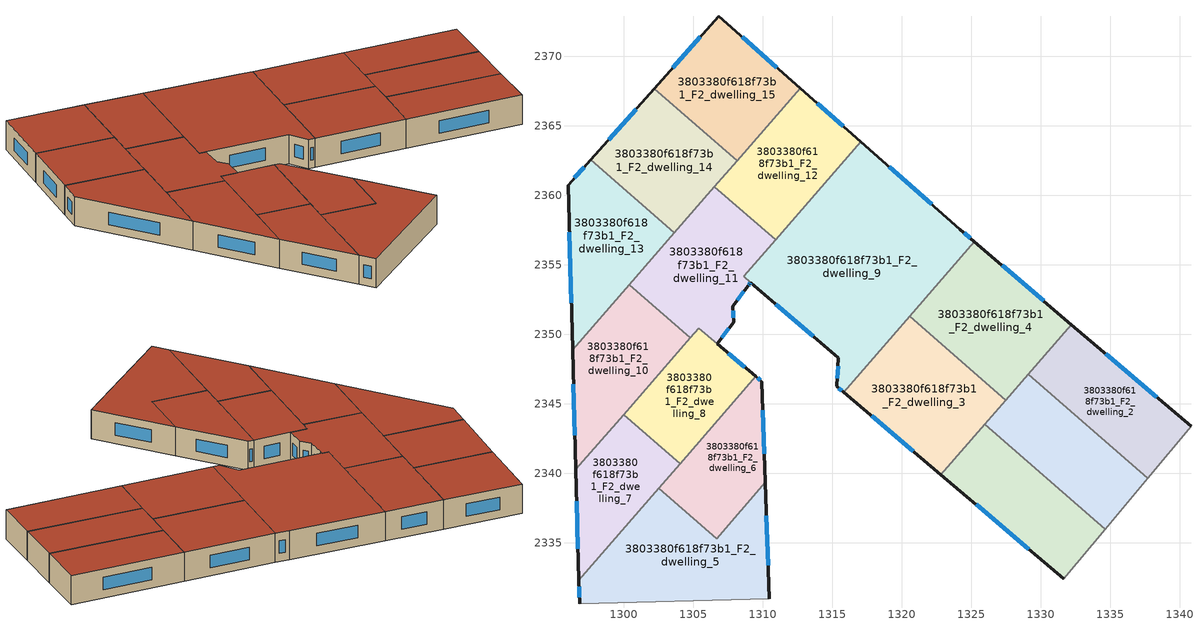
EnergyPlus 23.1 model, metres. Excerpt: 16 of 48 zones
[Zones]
3803380f618f73b1_F2_dwelling_0
 floor to 3803380f618f73b1_F1_dwelling_0 (EU_floor_Construction): 1334.65,2335.98 1331.67,2332.41 1322.82,2339.9 1325.97,2343.52 z6
 wall outside (EU_wall_Construction): 1322.82,2339.9 1331.67,2332.41 z6:9
 wall to 3803380f618f73b1_F2_dwelling_1 (EU_wall_Construction): 1334.65,2335.98 1325.97,2343.52 z6:9
 wall adiabatic (EU_wall_Construction): 1331.67,2332.41 1334.65,2335.98 z6:9
 wall to 3803380f618f73b1_F2_dwelling_3 (EU_wall_Construction): 1325.97,2343.52 1322.82,2339.9 z6:9
 window (EU_Window_Construction): 1325.35,2337.76 1329.14,2334.55 z6.86:8.14
 roof outside (EU_roof_Construction): 1331.67,2332.41 1334.65,2335.98 1325.97,2343.52 1322.82,2339.9 z9
3803380f618f73b1_F2_dwelling_1
 floor to 3803380f618f73b1_F1_dwelling_1 (EU_floor_Construction): 1337.7,2339.63 1334.65,2335.98 1325.97,2343.52 1329.09,2347.12 z6
 wall to 3803380f618f73b1_F2_dwelling_2 (EU_wall_Construction): 1337.7,2339.63 1329.09,2347.12 z6:9
 wall adiabatic (EU_wall_Construction): 1334.65,2335.98 1337.7,2339.63 z6:9
 wall to 3803380f618f73b1_F2_dwelling_4 (EU_wall_Construction): 1329.09,2347.12 1327.48,2345.26 z6:9
 wall to 3803380f618f73b1_F2_dwelling_3 (EU_wall_Construction): 1327.48,2345.26 1325.97,2343.52 z6:9
 roof outside (EU_roof_Construction): 1334.65,2335.98 1337.7,2339.63 1329.09,2347.12 1325.97,2343.52 z9
3803380f618f73b1_F2_dwelling_10
 floor to 3803380f618f73b1_F1_dwelling_10 (EU_floor_Construction): 1304.78,2349.73 1296.55,2340.27 1296.32,2348.87 1300.38,2353.55 z6
 wall outside (EU_wall_Construction): 1296.32,2348.87 1296.55,2340.27 z6:9
 wall to 3803380f618f73b1_F2_dwelling_11 (EU_wall_Construction): 1304.78,2349.73 1300.38,2353.55 z6:9
 wall to 3803380f618f73b1_F2_dwelling_8 (EU_wall_Construction): 1299.98,2344.22 1304.78,2349.73 z6:9
 wall to 3803380f618f73b1_F2_dwelling_13 (EU_wall_Construction): 1300.38,2353.55 1296.32,2348.87 z6:9
 wall to 3803380f618f73b1_F2_dwelling_7 (EU_wall_Construction): 1296.55,2340.27 1299.98,2344.22 z6:9
 window (EU_Window_Construction): 1296.38,2346.41 1296.49,2342.73 z6.86:8.14
 roof outside (EU_roof_Construction): 1296.55,2340.27 1304.78,2349.73 1300.38,2353.55 1296.32,2348.87 z9
3803380f618f73b1_F2_dwelling_11
 floor to 3803380f618f73b1_F1_dwelling_11 (EU_floor_Construction): 1310.92,2356.8 1308.62,2354.16 1309.13,2353.72 1309.04,2353.6 1308.96,2353.5 1307.85,2352.02 1307.91,2350.86 1306.71,2349.32 1305.39,2350.44 1304.78,2349.73 1300.38,2353.55 1306.53,2360.62 z6
 wall outside (EU_wall_Construction): 1306.71,2349.32 1307.91,2350.86 1307.85,2352.02 1308.96,2353.5 1309.04,2353.6 1309.13,2353.72 z6:9
 wall to 3803380f618f73b1_F2_dwelling_8 (EU_wall_Construction): 1304.78,2349.73 1305.39,2350.44 1306.71,2349.32 z6:9
 wall to 3803380f618f73b1_F2_dwelling_12 (EU_wall_Construction): 1310.92,2356.8 1306.53,2360.62 z6:9
 wall to 3803380f618f73b1_F2_dwelling_9 (EU_wall_Construction): 1309.13,2353.72 1308.62,2354.16 1310.92,2356.8 z6:9
 wall to 3803380f618f73b1_F2_dwelling_14 (EU_wall_Construction): 1306.53,2360.62 1303.64,2357.31 z6:9
 wall to 3803380f618f73b1_F2_dwelling_13 (EU_wall_Construction): 1303.64,2357.31 1300.38,2353.55 z6:9
 window (EU_Window_Construction): 1308.98,2353.53 1309.02,2353.57 / 1308.17,2352.44 1308.64,2353.08 / 1307.89,2351.19 1307.87,2351.69 / 1307.06,2349.76 1307.57,2350.42 / 1309.07,2353.64 1309.1,2353.69 z6.86:8.14
 roof outside (EU_roof_Construction): 1307.91,2350.86 1307.85,2352.02 1308.96,2353.5 1309.04,2353.6 1309.13,2353.72 1308.62,2354.16 1310.92,2356.8 1306.53,2360.62 1300.38,2353.55 1304.78,2349.73 1305.39,2350.44 1306.71,2349.32 z9
3803380f618f73b1_F2_dwelling_12
 floor to 3803380f618f73b1_F1_dwelling_12 (EU_floor_Construction): 1317.05,2363.86 1310.92,2356.8 1306.53,2360.62 1312.69,2367.71 z6
 wall outside (EU_wall_Construction): 1317.05,2363.86 1312.69,2367.71 z6:9
 wall to 3803380f618f73b1_F2_dwelling_15 (EU_wall_Construction): 1312.69,2367.71 1308.15,2362.49 z6:9
 wall to 3803380f618f73b1_F2_dwelling_9 (EU_wall_Construction): 1310.92,2356.8 1317.05,2363.86 z6:9
 wall to 3803380f618f73b1_F2_dwelling_14 (EU_wall_Construction): 1308.15,2362.49 1306.53,2360.62 z6:9
 window (EU_Window_Construction): 1315.8,2364.96 1313.93,2366.61 z6.86:8.14
 roof outside (EU_roof_Construction): 1310.92,2356.8 1317.05,2363.86 1312.69,2367.71 1306.53,2360.62 z9
3803380f618f73b1_F2_dwelling_13
 floor to 3803380f618f73b1_F1_dwelling_13 (EU_floor_Construction): 1303.64,2357.31 1296.32,2348.87 1295.99,2360.73 1297.61,2362.54 z6
 wall outside (EU_wall_Construction): 1297.61,2362.54 1295.99,2360.73 1296.32,2348.87 z6:9
 wall to 3803380f618f73b1_F2_dwelling_14 (EU_wall_Construction): 1303.64,2357.31 1297.61,2362.54 z6:9
 window (EU_Window_Construction): 1296.08,2357.34 1296.22,2352.26 / 1297.15,2362.03 1296.45,2361.25 z6.86:8.14
 roof outside (EU_roof_Construction): 1296.32,2348.87 1303.64,2357.31 1297.61,2362.54 1295.99,2360.73 z9
3803380f618f73b1_F2_dwelling_14
 floor to 3803380f618f73b1_F1_dwelling_14 (EU_floor_Construction): 1308.15,2362.49 1303.64,2357.31 1297.61,2362.54 1302.19,2367.67 z6
 wall outside (EU_wall_Construction): 1302.19,2367.67 1297.61,2362.54 z6:9
 wall to 3803380f618f73b1_F2_dwelling_15 (EU_wall_Construction): 1308.15,2362.49 1302.19,2367.67 z6:9
 window (EU_Window_Construction): 1300.89,2366.2 1298.92,2364.01 z6.86:8.14
 roof outside (EU_roof_Construction): 1303.64,2357.31 1308.15,2362.49 1302.19,2367.67 1297.61,2362.54 z9
3803380f618f73b1_F2_dwelling_15
 floor to 3803380f618f73b1_F1_dwelling_15 (EU_floor_Construction): 1312.69,2367.71 1308.15,2362.49 1302.19,2367.67 1306.85,2372.88 z6
 wall outside (EU_wall_Construction): 1312.69,2367.71 1306.85,2372.88 1302.19,2367.67 z6:9
 window (EU_Window_Construction): 1305.52,2371.39 1303.52,2369.16 / 1311.02,2369.19 1308.52,2371.4 z6.86:8.14
 roof outside (EU_roof_Construction): 1308.15,2362.49 1312.69,2367.71 1306.85,2372.88 1302.19,2367.67 z9
3803380f618f73b1_F2_dwelling_2
 floor to 3803380f618f73b1_F1_dwelling_2 (EU_floor_Construction): 1340.81,2343.36 1337.7,2339.63 1329.09,2347.12 1332.21,2350.7 z6
 wall outside (EU_wall_Construction): 1340.81,2343.36 1332.21,2350.7 z6:9
 wall adiabatic (EU_wall_Construction): 1337.7,2339.63 1340.81,2343.36 z6:9
 wall to 3803380f618f73b1_F2_dwelling_4 (EU_wall_Construction): 1332.21,2350.7 1329.09,2347.12 z6:9
 window (EU_Window_Construction): 1338.36,2345.46 1334.67,2348.6 z6.86:8.14
 roof outside (EU_roof_Construction): 1337.7,2339.63 1340.81,2343.36 1332.21,2350.7 1329.09,2347.12 z9
3803380f618f73b1_F2_dwelling_3
 floor to 3803380f618f73b1_F1_dwelling_3 (EU_floor_Construction): 1327.48,2345.26 1322.82,2339.9 1315.83,2345.83 1320.57,2351.28 z6
 wall outside (EU_wall_Construction): 1315.83,2345.83 1322.82,2339.9 z6:9
 wall to 3803380f618f73b1_F2_dwelling_4 (EU_wall_Construction): 1327.48,2345.26 1320.57,2351.28 z6:9
 wall to 3803380f618f73b1_F2_dwelling_9 (EU_wall_Construction): 1320.57,2351.28 1315.83,2345.83 z6:9
 window (EU_Window_Construction): 1317.83,2344.13 1320.83,2341.59 z6.86:8.14
 roof outside (EU_roof_Construction): 1322.82,2339.9 1327.48,2345.26 1320.57,2351.28 1315.83,2345.83 z9
3803380f618f73b1_F2_dwelling_4
 floor to 3803380f618f73b1_F1_dwelling_4 (EU_floor_Construction): 1332.21,2350.7 1327.48,2345.26 1320.57,2351.28 1325.23,2356.65 z6
 wall outside (EU_wall_Construction): 1332.21,2350.7 1325.23,2356.65 z6:9
 wall to 3803380f618f73b1_F2_dwelling_9 (EU_wall_Construction): 1325.23,2356.65 1320.57,2351.28 z6:9
 window (EU_Window_Construction): 1330.22,2352.4 1327.23,2354.95 z6.86:8.14
 roof outside (EU_roof_Construction): 1327.48,2345.26 1332.21,2350.7 1325.23,2356.65 1320.57,2351.28 z9
3803380f618f73b1_F2_dwelling_5
 floor to 3803380f618f73b1_F1_dwelling_5 (EU_floor_Construction): 1310.19,2339.34 1310.47,2330.97 1296.82,2330.61 1296.77,2332.3 1302.52,2338.91 1306.68,2335.3 z6
 wall outside (EU_wall_Construction): 1310.47,2330.97 1310.19,2339.34 / 1296.77,2332.3 1296.82,2330.61 z6:9
 wall to 3803380f618f73b1_F2_dwelling_6 (EU_wall_Construction): 1310.19,2339.34 1306.68,2335.3 1302.52,2338.91 z6:9
 wall adiabatic (EU_wall_Construction): 1296.82,2330.61 1310.47,2330.97 z6:9
 wall to 3803380f618f73b1_F2_dwelling_7 (EU_wall_Construction): 1302.52,2338.91 1296.77,2332.3 z6:9
 window (EU_Window_Construction): 1310.39,2333.36 1310.27,2336.95 / 1296.79,2331.82 1296.81,2331.09 z6.86:8.14
 roof outside (EU_roof_Construction): 1310.47,2330.97 1310.19,2339.34 1306.68,2335.3 1302.52,2338.91 1296.77,2332.3 1296.82,2330.61 z9
3803380f618f73b1_F2_dwelling_6
 floor to 3803380f618f73b1_F1_dwelling_6 (EU_floor_Construction): 1309.95,2346.59 1310.19,2339.34 1306.68,2335.3 1302.52,2338.91 1309.51,2346.96 z6
 wall outside (EU_wall_Construction): 1310.19,2339.34 1309.95,2346.59 1309.51,2346.96 z6:9
 wall to 3803380f618f73b1_F2_dwelling_8 (EU_wall_Construction): 1309.51,2346.96 1304.05,2340.68 z6:9
 wall to 3803380f618f73b1_F2_dwelling_7 (EU_wall_Construction): 1304.05,2340.68 1302.52,2338.91 z6:9
 window (EU_Window_Construction): 1309.82,2346.7 1309.64,2346.86 / 1310.12,2341.41 1310.02,2344.52 z6.86:8.14
 roof outside (EU_roof_Construction): 1306.68,2335.3 1310.19,2339.34 1309.95,2346.59 1309.51,2346.96 1302.52,2338.91 z9
3803380f618f73b1_F2_dwelling_7
 floor to 3803380f618f73b1_F1_dwelling_7 (EU_floor_Construction): 1304.05,2340.68 1296.77,2332.3 1296.55,2340.27 1299.98,2344.22 z6
 wall outside (EU_wall_Construction): 1296.55,2340.27 1296.77,2332.3 z6:9
 wall to 3803380f618f73b1_F2_dwelling_8 (EU_wall_Construction): 1304.05,2340.68 1299.98,2344.22 z6:9
 window (EU_Window_Construction): 1296.62,2337.99 1296.71,2334.58 z6.86:8.14
 roof outside (EU_roof_Construction): 1296.77,2332.3 1304.05,2340.68 1299.98,2344.22 1296.55,2340.27 z9
3803380f618f73b1_F2_dwelling_8
 floor to 3803380f618f73b1_F1_dwelling_8 (EU_floor_Construction): 1309.51,2346.96 1304.05,2340.68 1299.98,2344.22 1305.39,2350.44 z6
 wall outside (EU_wall_Construction): 1309.51,2346.96 1306.72,2349.32 z6:9
 window (EU_Window_Construction): 1308.71,2347.63 1307.52,2348.64 z6.86:8.14
 roof outside (EU_roof_Construction): 1304.05,2340.68 1309.51,2346.96 1305.39,2350.44 1299.98,2344.22 z9
3803380f618f73b1_F2_dwelling_9
 floor to 3803380f618f73b1_F1_dwelling_9 (EU_floor_Construction): 1324.18,2357.55 1325.23,2356.65 1315.83,2345.83 1315.34,2346.25 1315.45,2348.3 1308.62,2354.16 1317.05,2363.86 z6
 wall outside (EU_wall_Construction): 1325.23,2356.65 1324.18,2357.55 1317.05,2363.86 / 1309.13,2353.72 1315.45,2348.3 1315.34,2346.25 1315.83,2345.83 z6:9
 window (EU_Window_Construction): 1322.15,2359.35 1319.09,2362.05 / 1324.93,2356.91 1324.48,2357.29 / 1315.48,2346.13 1315.69,2345.95 / 1315.42,2347.71 1315.37,2346.83 / 1310.94,2352.17 1313.64,2349.85 z6.86:8.14
 roof outside (EU_roof_Construction): 1315.83,2345.83 1325.23,2356.65 1324.18,2357.55 1317.05,2363.86 1308.62,2354.16 1315.45,2348.3 1315.34,2346.25 z9
[Building]
EU S2 Campaign: North Axis=0; Terrain=City; Solar Distribution=FullExterior
[Site:Location]
Helsinki-Vantaa.AP: Latitude=60.317; Longitude=24.963; Time Zone=2; Elevation=54.6
[SizingPeriod:WeatherFileDays]
AnnualSizingPeriod: Begin Month=1; Begin Day of Month=1; End Month=12; End Day of Month=31; Day of Week for Start Day=Monday; Use Weather File Daylight Saving Period=No; Use Weather File Rain and Snow Indicators=No
[MATERIAL]
EU_InternalMass_Material: Roughness=MediumRough; Thickness=0.1; Conductivity=1; Density=1800; Specific Heat=900; Thermal Absorptance=0.9; Solar Absorptance=0.7; Visible Absorptance=0.7
[MATERIAL:NOMASS] Roughness=MediumRough; Thermal Absorptance=0.9; Solar Absorptance=0.7; Visible Absorptance=0.7
Name | Thermal Resistance
EU_wall_NoMass | 1.10183
EU_roof_NoMass; EU_floor_NoMass | 1.70606
[WINDOWMATERIAL:SIMPLEGLAZINGSYSTEM]
EU_Window_SimpleGlazing: UFactor=3.11035; Solar Heat Gain Coefficient=0.8; Visible Transmittance=0.8
[CONSTRUCTION]
EU_wall_Construction: EU_wall_NoMass
EU_roof_Construction: EU_roof_NoMass
EU_floor_Construction: EU_floor_NoMass
EU_Window_Construction: EU_Window_SimpleGlazing
EU_InternalMass_Construction: EU_InternalMass_Material
[ZONE] Type=1; Multiplier=1; Ceiling Height=autocalculate; Floor Area=autocalculate; Part of Total Floor Area=Yes
Name | Volume
3803380f618f73b1_F2_dwelling_0 | 163.647
3803380f618f73b1_F2_dwelling_1 | 163.649
3803380f618f73b1_F2_dwelling_10 | 163.642
3803380f618f73b1_F2_dwelling_11 | 181.31
3803380f618f73b1_F2_dwelling_12 | 163.641
3803380f618f73b1_F2_dwelling_13 | 163.632
3803380f618f73b1_F2_dwelling_14 | 163.627
3803380f618f73b1_F2_dwelling_15 | 163.638
3803380f618f73b1_F2_dwelling_2 | 163.626
3803380f618f73b1_F2_dwelling_3 | 196.974
3803380f618f73b1_F2_dwelling_4 | 196.94
3803380f618f73b1_F2_dwelling_5 | 234.058
3803380f618f73b1_F2_dwelling_6 | 137.047
3803380f618f73b1_F2_dwelling_7 | 132.092
3803380f618f73b1_F2_dwelling_8 | 133.962
3803380f618f73b1_F2_dwelling_9 | 423.959
[INTERNALMASS] Construction=EU_InternalMass_Construction
Name | Zone or ZoneList | Surface Area
3803380f618f73b1_F2_dwelling_0_EU_InternalMass | 3803380f618f73b1_F2_dwelling_0 | 54.5491
3803380f618f73b1_F2_dwelling_1_EU_InternalMass | 3803380f618f73b1_F2_dwelling_1 | 54.5497
3803380f618f73b1_F2_dwelling_2_EU_InternalMass | 3803380f618f73b1_F2_dwelling_2 | 54.5419
3803380f618f73b1_F2_dwelling_3_EU_InternalMass | 3803380f618f73b1_F2_dwelling_3 | 65.6577
3803380f618f73b1_F2_dwelling_4_EU_InternalMass | 3803380f618f73b1_F2_dwelling_4 | 65.647
3803380f618f73b1_F2_dwelling_5_EU_InternalMass | 3803380f618f73b1_F2_dwelling_5 | 78.0201
3803380f618f73b1_F2_dwelling_6_EU_InternalMass | 3803380f618f73b1_F2_dwelling_6 | 45.6827
3803380f618f73b1_F2_dwelling_7_EU_InternalMass | 3803380f618f73b1_F2_dwelling_7 | 44.0304
3803380f618f73b1_F2_dwelling_8_EU_InternalMass | 3803380f618f73b1_F2_dwelling_8 | 44.6513
3803380f618f73b1_F2_dwelling_9_EU_InternalMass | 3803380f618f73b1_F2_dwelling_9 | 141.311
3803380f618f73b1_F2_dwelling_10_EU_InternalMass | 3803380f618f73b1_F2_dwelling_10 | 54.5473
3803380f618f73b1_F2_dwelling_11_EU_InternalMass | 3803380f618f73b1_F2_dwelling_11 | 60.4364
3803380f618f73b1_F2_dwelling_12_EU_InternalMass | 3803380f618f73b1_F2_dwelling_12 | 54.5466
3803380f618f73b1_F2_dwelling_13_EU_InternalMass | 3803380f618f73b1_F2_dwelling_13 | 54.544
3803380f618f73b1_F2_dwelling_14_EU_InternalMass | 3803380f618f73b1_F2_dwelling_14 | 54.5427
3803380f618f73b1_F2_dwelling_15_EU_InternalMass | 3803380f618f73b1_F2_dwelling_15 | 54.5461
[OTHEREQUIPMENT] Fuel Type=Electricity; Design Level Calculation Method=Watts/Area; Power per Zone Floor Area=1; Fraction Latent=0; Fraction Radiant=0; Fraction Lost=0; Carbon Dioxide Generation Rate=0; EndUse Subcategory=EU_Step8_InternalGains
Name | Zone or ZoneList or Space or SpaceList | Schedule
EU_Step8_InternalGain_3803380f618f73b1_F2_dwelling_0_f000 | 3803380f618f73b1_F2_dwelling_0 | EU_Step8_GainSchedule_3803380f618f73b1_F2_dwelling_0_f000
EU_Step8_InternalGain_3803380f618f73b1_F2_dwelling_1_f000 | 3803380f618f73b1_F2_dwelling_1 | EU_Step8_GainSchedule_3803380f618f73b1_F2_dwelling_1_f000
EU_Step8_InternalGain_3803380f618f73b1_F2_dwelling_2_f000 | 3803380f618f73b1_F2_dwelling_2 | EU_Step8_GainSchedule_3803380f618f73b1_F2_dwelling_2_f000
EU_Step8_InternalGain_3803380f618f73b1_F2_dwelling_3_f000 | 3803380f618f73b1_F2_dwelling_3 | EU_Step8_GainSchedule_3803380f618f73b1_F2_dwelling_3_f000
EU_Step8_InternalGain_3803380f618f73b1_F2_dwelling_4_f000 | 3803380f618f73b1_F2_dwelling_4 | EU_Step8_GainSchedule_3803380f618f73b1_F2_dwelling_4_f000
EU_Step8_InternalGain_3803380f618f73b1_F2_dwelling_5_f000 | 3803380f618f73b1_F2_dwelling_5 | EU_Step8_GainSchedule_3803380f618f73b1_F2_dwelling_5_f000
EU_Step8_InternalGain_3803380f618f73b1_F2_dwelling_6_f000 | 3803380f618f73b1_F2_dwelling_6 | EU_Step8_GainSchedule_3803380f618f73b1_F2_dwelling_6_f000
EU_Step8_InternalGain_3803380f618f73b1_F2_dwelling_7_f000 | 3803380f618f73b1_F2_dwelling_7 | EU_Step8_GainSchedule_3803380f618f73b1_F2_dwelling_7_f000
EU_Step8_InternalGain_3803380f618f73b1_F2_dwelling_8_f000 | 3803380f618f73b1_F2_dwelling_8 | EU_Step8_GainSchedule_3803380f618f73b1_F2_dwelling_8_f000
EU_Step8_InternalGain_3803380f618f73b1_F2_dwelling_9_f000 | 3803380f618f73b1_F2_dwelling_9 | EU_Step8_GainSchedule_3803380f618f73b1_F2_dwelling_9_f000
EU_Step8_InternalGain_3803380f618f73b1_F2_dwelling_10_f000 | 3803380f618f73b1_F2_dwelling_10 | EU_Step8_GainSchedule_3803380f618f73b1_F2_dwelling_10_f000
EU_Step8_InternalGain_3803380f618f73b1_F2_dwelling_11_f000 | 3803380f618f73b1_F2_dwelling_11 | EU_Step8_GainSchedule_3803380f618f73b1_F2_dwelling_11_f000
EU_Step8_InternalGain_3803380f618f73b1_F2_dwelling_12_f000 | 3803380f618f73b1_F2_dwelling_12 | EU_Step8_GainSchedule_3803380f618f73b1_F2_dwelling_12_f000
EU_Step8_InternalGain_3803380f618f73b1_F2_dwelling_13_f000 | 3803380f618f73b1_F2_dwelling_13 | EU_Step8_GainSchedule_3803380f618f73b1_F2_dwelling_13_f000
EU_Step8_InternalGain_3803380f618f73b1_F2_dwelling_14_f000 | 3803380f618f73b1_F2_dwelling_14 | EU_Step8_GainSchedule_3803380f618f73b1_F2_dwelling_14_f000
EU_Step8_InternalGain_3803380f618f73b1_F2_dwelling_15_f000 | 3803380f618f73b1_F2_dwelling_15 | EU_Step8_GainSchedule_3803380f618f73b1_F2_dwelling_15_f000
[ZONEVENTILATION:DESIGNFLOWRATE] Schedule=EU_AlwaysOn; Design Flow Rate Calculation Method=AirChanges/Hour; Air Changes per Hour=0.756316; Ventilation Type=Natural; Fan Pressure Rise=0; Fan Total Efficiency=1; Constant Term Coefficient=1; Temperature Term Coefficient=0; Velocity Term Coefficient=0; Velocity Squared Term Coefficient=0; Minimum Indoor Temperature=-100; Maximum Indoor Temperature=100; Delta Temperature=-100; Minimum Outdoor Temperature=-100; Maximum Outdoor Temperature=100; Maximum Wind Speed=40
Name | Zone or ZoneList or Space or SpaceList
EU_ConstantAir_3803380f618f73b1_F2_dwelling_0 | 3803380f618f73b1_F2_dwelling_0
EU_ConstantAir_3803380f618f73b1_F2_dwelling_1 | 3803380f618f73b1_F2_dwelling_1
EU_ConstantAir_3803380f618f73b1_F2_dwelling_2 | 3803380f618f73b1_F2_dwelling_2
EU_ConstantAir_3803380f618f73b1_F2_dwelling_3 | 3803380f618f73b1_F2_dwelling_3
EU_ConstantAir_3803380f618f73b1_F2_dwelling_4 | 3803380f618f73b1_F2_dwelling_4
EU_ConstantAir_3803380f618f73b1_F2_dwelling_5 | 3803380f618f73b1_F2_dwelling_5
EU_ConstantAir_3803380f618f73b1_F2_dwelling_6 | 3803380f618f73b1_F2_dwelling_6
EU_ConstantAir_3803380f618f73b1_F2_dwelling_7 | 3803380f618f73b1_F2_dwelling_7
EU_ConstantAir_3803380f618f73b1_F2_dwelling_8 | 3803380f618f73b1_F2_dwelling_8
EU_ConstantAir_3803380f618f73b1_F2_dwelling_9 | 3803380f618f73b1_F2_dwelling_9
EU_ConstantAir_3803380f618f73b1_F2_dwelling_10 | 3803380f618f73b1_F2_dwelling_10
EU_ConstantAir_3803380f618f73b1_F2_dwelling_11 | 3803380f618f73b1_F2_dwelling_11
EU_ConstantAir_3803380f618f73b1_F2_dwelling_12 | 3803380f618f73b1_F2_dwelling_12
EU_ConstantAir_3803380f618f73b1_F2_dwelling_13 | 3803380f618f73b1_F2_dwelling_13
EU_ConstantAir_3803380f618f73b1_F2_dwelling_14 | 3803380f618f73b1_F2_dwelling_14
EU_ConstantAir_3803380f618f73b1_F2_dwelling_15 | 3803380f618f73b1_F2_dwelling_15
[HVACTEMPLATE:THERMOSTAT] Constant Heating Setpoint=20; Constant Cooling Setpoint=50
EU_HeatOnly_3803380f618f73b1_F0_dwelling_6; EU_HeatOnly_3803380f618f73b1_F0_dwelling_7; EU_HeatOnly_3803380f618f73b1_F0_dwelling_8; EU_HeatOnly_3803380f618f73b1_F0_dwelling_9; EU_HeatOnly_3803380f618f73b1_F0_dwelling_10; EU_HeatOnly_3803380f618f73b1_F0_dwelling_11; EU_HeatOnly_3803380f618f73b1_F0_dwelling_12; EU_HeatOnly_3803380f618f73b1_F0_dwelling_13; EU_HeatOnly_3803380f618f73b1_F0_dwelling_14; EU_HeatOnly_3803380f618f73b1_F0_dwelling_15; EU_HeatOnly_3803380f618f73b1_F1_dwelling_0; EU_HeatOnly_3803380f618f73b1_F1_dwelling_1; EU_HeatOnly_3803380f618f73b1_F1_dwelling_2; EU_HeatOnly_3803380f618f73b1_F1_dwelling_3; EU_HeatOnly_3803380f618f73b1_F1_dwelling_4; EU_HeatOnly_3803380f618f73b1_F1_dwelling_5; EU_HeatOnly_3803380f618f73b1_F1_dwelling_6; EU_HeatOnly_3803380f618f73b1_F1_dwelling_7; EU_HeatOnly_3803380f618f73b1_F1_dwelling_8; EU_HeatOnly_3803380f618f73b1_F1_dwelling_9; EU_HeatOnly_3803380f618f73b1_F1_dwelling_10; EU_HeatOnly_3803380f618f73b1_F1_dwelling_11; EU_HeatOnly_3803380f618f73b1_F1_dwelling_12; EU_HeatOnly_3803380f618f73b1_F1_dwelling_13; EU_HeatOnly_3803380f618f73b1_F1_dwelling_14; EU_HeatOnly_3803380f618f73b1_F1_dwelling_15; EU_HeatOnly_3803380f618f73b1_F2_dwelling_0; EU_HeatOnly_3803380f618f73b1_F2_dwelling_1; EU_HeatOnly_3803380f618f73b1_F2_dwelling_2; EU_HeatOnly_3803380f618f73b1_F2_dwelling_3; EU_HeatOnly_3803380f618f73b1_F2_dwelling_4; EU_HeatOnly_3803380f618f73b1_F2_dwelling_5; EU_HeatOnly_3803380f618f73b1_F2_dwelling_6; EU_HeatOnly_3803380f618f73b1_F2_dwelling_7; EU_HeatOnly_3803380f618f73b1_F2_dwelling_8; EU_HeatOnly_3803380f618f73b1_F2_dwelling_9; EU_HeatOnly_3803380f618f73b1_F2_dwelling_10; EU_HeatOnly_3803380f618f73b1_F2_dwelling_11; EU_HeatOnly_3803380f618f73b1_F2_dwelling_12; EU_HeatOnly_3803380f618f73b1_F2_dwelling_13; EU_HeatOnly_3803380f618f73b1_F2_dwelling_14; EU_HeatOnly_3803380f618f73b1_F2_dwelling_15
[HVACTEMPLATE:ZONE:IDEALLOADSAIRSYSTEM] System Availability Schedule=EU_AlwaysOn; Maximum Heating Supply Air Temperature=50; Minimum Cooling Supply Air Temperature=13; Maximum Heating Supply Air Humidity Ratio=0.0156; Minimum Cooling Supply Air Humidity Ratio=0.0077; Heating Limit=NoLimit; Cooling Limit=NoLimit; Heating Availability Schedule=EU_AlwaysOn; Cooling Availability Schedule=EU_CoolingOff; Dehumidification Control Type=ConstantSensibleHeatRatio; Cooling Sensible Heat Ratio=0.7; Dehumidification Setpoint=60; Humidification Control Type=None; Humidification Setpoint=30; Outdoor Air Method=None; Outdoor Air Flow Rate per Person=0.00944; Outdoor Air Flow Rate per Zone Floor Area=0; Outdoor Air Flow Rate per Zone=0; Demand Controlled Ventilation Type=None; Outdoor Air Economizer Type=NoEconomizer; Heat Recovery Type=None; Sensible Heat Recovery Effectiveness=0.7; Latent Heat Recovery Effectiveness=0.65
Name | Template Thermostat
3803380f618f73b1_F2_dwelling_0 | EU_HeatOnly_3803380f618f73b1_F2_dwelling_0
3803380f618f73b1_F2_dwelling_1 | EU_HeatOnly_3803380f618f73b1_F2_dwelling_1
3803380f618f73b1_F2_dwelling_2 | EU_HeatOnly_3803380f618f73b1_F2_dwelling_2
3803380f618f73b1_F2_dwelling_3 | EU_HeatOnly_3803380f618f73b1_F2_dwelling_3
3803380f618f73b1_F2_dwelling_4 | EU_HeatOnly_3803380f618f73b1_F2_dwelling_4
3803380f618f73b1_F2_dwelling_5 | EU_HeatOnly_3803380f618f73b1_F2_dwelling_5
3803380f618f73b1_F2_dwelling_6 | EU_HeatOnly_3803380f618f73b1_F2_dwelling_6
3803380f618f73b1_F2_dwelling_7 | EU_HeatOnly_3803380f618f73b1_F2_dwelling_7
3803380f618f73b1_F2_dwelling_8 | EU_HeatOnly_3803380f618f73b1_F2_dwelling_8
3803380f618f73b1_F2_dwelling_9 | EU_HeatOnly_3803380f618f73b1_F2_dwelling_9
3803380f618f73b1_F2_dwelling_10 | EU_HeatOnly_3803380f618f73b1_F2_dwelling_10
3803380f618f73b1_F2_dwelling_11 | EU_HeatOnly_3803380f618f73b1_F2_dwelling_11
3803380f618f73b1_F2_dwelling_12 | EU_HeatOnly_3803380f618f73b1_F2_dwelling_12
3803380f618f73b1_F2_dwelling_13 | EU_HeatOnly_3803380f618f73b1_F2_dwelling_13
3803380f618f73b1_F2_dwelling_14 | EU_HeatOnly_3803380f618f73b1_F2_dwelling_14
3803380f618f73b1_F2_dwelling_15 | EU_HeatOnly_3803380f618f73b1_F2_dwelling_15
[SIZING:ZONE] Zone Cooling Design Supply Air Temperature Input Method=SupplyAirTemperature; Zone Cooling Design Supply Air Temperature=13; Zone Heating Design Supply Air Temperature Input Method=SupplyAirTemperature; Zone Heating Design Supply Air Temperature=50; Zone Cooling Design Supply Air Humidity Ratio=0.008; Zone Heating Design Supply Air Humidity Ratio=0.008; Cooling Design Air Flow Method=DesignDay; Cooling Design Air Flow Rate=0; Cooling Minimum Air Flow per Zone Floor Area=0.000762; Cooling Minimum Air Flow=0; Cooling Minimum Air Flow Fraction=0.2; Heating Design Air Flow Method=DesignDay; Heating Design Air Flow Rate=0; Heating Maximum Air Flow per Zone Floor Area=0.002032; Heating Maximum Air Flow=0.141576; Heating Maximum Air Flow Fraction=0.3; Account for Dedicated Outdoor Air System=No; Dedicated Outdoor Air System Control Strategy=NeutralSupplyAir; Dedicated Outdoor Air Low Setpoint Temperature for Design=autosize; Dedicated Outdoor Air High Setpoint Temperature for Design=autosize; Zone Load Sizing Method=Sensible Load Only No Latent Load; Zone Latent Cooling Design Supply Air Humidity Ratio Input Method=HumidityRatioDifference; Zone Cooling Design Supply Air Humidity Ratio Difference=0.005; Zone Latent Heating Design Supply Air Humidity Ratio Input Method=HumidityRatioDifference; Zone Humidification Design Supply Air Humidity Ratio Difference=0.005
3803380f618f73b1_F2_dwelling_0; 3803380f618f73b1_F2_dwelling_1; 3803380f618f73b1_F2_dwelling_2; 3803380f618f73b1_F2_dwelling_3; 3803380f618f73b1_F2_dwelling_4; 3803380f618f73b1_F2_dwelling_5; 3803380f618f73b1_F2_dwelling_6; 3803380f618f73b1_F2_dwelling_7; 3803380f618f73b1_F2_dwelling_8; 3803380f618f73b1_F2_dwelling_9; 3803380f618f73b1_F2_dwelling_10; 3803380f618f73b1_F2_dwelling_11; 3803380f618f73b1_F2_dwelling_12; 3803380f618f73b1_F2_dwelling_13; 3803380f618f73b1_F2_dwelling_14; 3803380f618f73b1_F2_dwelling_15
[SCHEDULE:CONSTANT]
Name | Hourly Value
EU_AlwaysOn | 1
EU_CoolingOff | 0
[SCHEDULE:FILE] Column Number=1; Rows to Skip at Top=0; Number of Hours of Data=8760; Column Separator=Comma; Interpolate to Timestep=No; Minutes per Item=60; Adjust Schedule for Daylight Savings=Yes
Name | File
EU_Step8_GainSchedule_3803380f618f73b1_F2_dwelling_0_f000 | ../../schedules/3803380f618f73b1/3803380f618f73b1_F2_dwelling_0_f000_gain.csv
EU_Step8_GainSchedule_3803380f618f73b1_F2_dwelling_1_f000 | ../../schedules/3803380f618f73b1/3803380f618f73b1_F2_dwelling_1_f000_gain.csv
EU_Step8_GainSchedule_3803380f618f73b1_F2_dwelling_2_f000 | ../../schedules/3803380f618f73b1/3803380f618f73b1_F2_dwelling_2_f000_gain.csv
EU_Step8_GainSchedule_3803380f618f73b1_F2_dwelling_3_f000 | ../../schedules/3803380f618f73b1/3803380f618f73b1_F2_dwelling_3_f000_gain.csv
EU_Step8_GainSchedule_3803380f618f73b1_F2_dwelling_4_f000 | ../../schedules/3803380f618f73b1/3803380f618f73b1_F2_dwelling_4_f000_gain.csv
EU_Step8_GainSchedule_3803380f618f73b1_F2_dwelling_5_f000 | ../../schedules/3803380f618f73b1/3803380f618f73b1_F2_dwelling_5_f000_gain.csv
EU_Step8_GainSchedule_3803380f618f73b1_F2_dwelling_6_f000 | ../../schedules/3803380f618f73b1/3803380f618f73b1_F2_dwelling_6_f000_gain.csv
EU_Step8_GainSchedule_3803380f618f73b1_F2_dwelling_7_f000 | ../../schedules/3803380f618f73b1/3803380f618f73b1_F2_dwelling_7_f000_gain.csv
EU_Step8_GainSchedule_3803380f618f73b1_F2_dwelling_8_f000 | ../../schedules/3803380f618f73b1/3803380f618f73b1_F2_dwelling_8_f000_gain.csv
EU_Step8_GainSchedule_3803380f618f73b1_F2_dwelling_9_f000 | ../../schedules/3803380f618f73b1/3803380f618f73b1_F2_dwelling_9_f000_gain.csv
EU_Step8_GainSchedule_3803380f618f73b1_F2_dwelling_10_f000 | ../../schedules/3803380f618f73b1/3803380f618f73b1_F2_dwelling_10_f000_gain.csv
EU_Step8_GainSchedule_3803380f618f73b1_F2_dwelling_11_f000 | ../../schedules/3803380f618f73b1/3803380f618f73b1_F2_dwelling_11_f000_gain.csv
EU_Step8_GainSchedule_3803380f618f73b1_F2_dwelling_12_f000 | ../../schedules/3803380f618f73b1/3803380f618f73b1_F2_dwelling_12_f000_gain.csv
EU_Step8_GainSchedule_3803380f618f73b1_F2_dwelling_13_f000 | ../../schedules/3803380f618f73b1/3803380f618f73b1_F2_dwelling_13_f000_gain.csv
EU_Step8_GainSchedule_3803380f618f73b1_F2_dwelling_14_f000 | ../../schedules/3803380f618f73b1/3803380f618f73b1_F2_dwelling_14_f000_gain.csv
EU_Step8_GainSchedule_3803380f618f73b1_F2_dwelling_15_f000 | ../../schedules/3803380f618f73b1/3803380f618f73b1_F2_dwelling_15_f000_gain.csv
